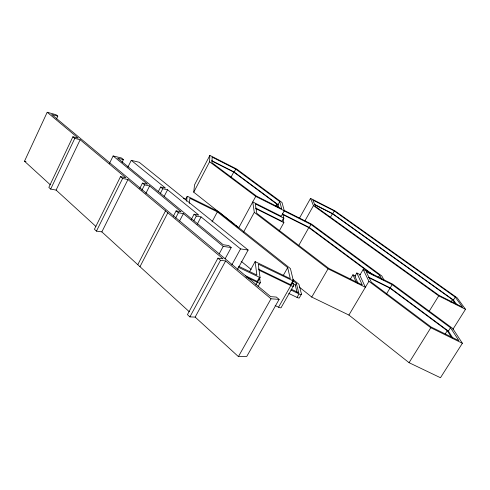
<?xml version="1.0" encoding="UTF-8"?>
<svg xmlns="http://www.w3.org/2000/svg" width="490" height="490" viewBox="0 0 490 490"><rect width="100%" height="100%" fill="white"/><g stroke="black" fill="none" stroke-linecap="round" stroke-linejoin="round"><path stroke-width="0.73" d="M234.539 224.487L193.746 192.19L209.597 161.774L209.861 155.404L236.627 169.007L282.013 202.505L284.292 210.774L281.266 216.249L252.742 201.941L254.31 212.348L243.597 232.052M193.746 192.19L194.524 184.883L209.861 155.404M185.385 199.871L187.217 196.355L187.584 196.361L218.479 211.613L290.429 268.575L293.437 281.046L258.297 264.165L260.049 277.585L238.158 267.166M189.287 203.393L189.9 198.297L217.358 211.864L287.685 267.626L290.282 278.688L255.137 261.605L249.735 271.387M186.561 201.292L187.217 196.355M50.335 184.828L24.5 161.228L47.199 112.271L56.001 114.691L57.789 116.167L56.497 118.929M47.199 112.271L78.241 138.137L72.881 136.784L48.835 187.407L50.672 189.091L56.099 190.089L95.905 226.447M50.672 189.091L74.799 138.382L72.881 136.784M56.099 190.089L80.158 139.736L74.799 138.382M109.46 163.446L113.129 155.961L121.471 157.982L123.443 159.587L122.096 162.312M80.158 139.736L125.826 177.797L120.516 176.639L94.429 229.253L96.457 231.121L101.859 231.886L189.33 311.775M127.859 167.17L131.253 160.346L139.209 162.27L248.13 250.023L237.57 269.279M96.457 231.121L122.641 178.421L127.951 179.561L223.048 258.812L217.934 258.163L187.443 314.629L189.906 316.889L195.155 317.091L238.403 356.591L246.77 356.42L279.122 299.378L276.336 297.069L270.676 296.64L51.646 114.482L57.789 116.167M101.859 231.886L127.951 179.561M139.742 188.528L142.461 183.119L147.515 184.203L113.129 155.961M141.855 190.292L144.587 184.871L149.634 185.949L181.104 211.796L176.118 210.865L173.313 216.268M145.836 193.44L149.634 185.949M158.227 191.762L160.647 187.027L165.449 188.062L131.253 160.346M160.334 193.489L162.76 188.748L167.562 189.771L198.805 215.092L194.071 214.21L191.235 219.612M164.107 196.502L167.562 189.771M137.782 264.692L165.522 210.871M139.981 266.701L167.825 212.789M175.579 218.154L178.391 212.746L183.376 213.658L223.22 246.384L231.207 247.554L225.075 258.855M179.524 221.045L183.376 213.658M193.838 220.776L196.325 216.047L201.059 216.917L240.547 248.914L248.13 250.023M197.164 224.304L201.059 216.917M230.888 177.447L233.736 172.082L211.717 160.916M278.841 207.576L278.093 204.649L234.183 172.039L235.745 169.093L212.133 157.094L211.974 162.741L256.638 196.221L281.695 208.844L279.766 201.604L235.745 169.093M212.011 221.915L217.358 211.864M219.22 253.789L223.22 246.384M189.906 316.889L220.525 260.325L225.627 260.962L271.019 298.79L279.122 299.378M209.597 161.774L255.743 196.398L238.734 227.813L235.733 225.437M195.155 317.091L225.627 260.962M231.856 264.839L240.547 248.914M275.882 206.161L276.966 204.201L233.736 172.082M278.093 204.649L279.766 201.604M282.54 213.224L283.863 218.203L282.13 221.327L255.615 208.06M279.165 231.102L283.863 222.638L282.92 219.018M245.527 275.809L257.164 281.407L259.388 277.407M255.829 284.935L257.281 282.326A3.565 1.011 29.1 0 0 260.27 282.614L259.559 277.395M260.135 277.487L257.893 281.542L257.164 281.407M258.034 286.625L260.27 282.614M299.451 218.191L310.531 198.377L334.786 210.761L457.152 297.822L465.5 309.306L452.907 329.305M304.909 220.91L313.471 205.653L310.531 198.377M298.667 245.619L308.81 227.623L282.277 214.289M373.527 275.141L309.27 227.44L310.954 224.451L283.649 210.7M283.22 275.539L287.685 267.626M238.403 356.591L271.019 298.79M258.242 269.004L290.625 284.696L292.775 280.917M275.129 305.552L278.547 307.181L290.827 285.572A3.375 0.907 29.7 0 0 293.51 285.835L292.653 282.246M293.443 280.984L291.287 284.825L290.625 284.696M330.572 217.027L332.428 213.763L314.476 204.618M456.821 304.792L453.428 300.021L332.704 213.665L334.241 210.951L312.847 200.036L315.499 206.474L439.003 295.372L462.517 307.169L455.247 297.112L334.241 210.951M293.51 285.835L281.266 307.346A3.357 0.992 29.7 0 1 278.547 307.181M297.105 292.53L295.317 285.247L296.383 283.373L293.418 281.003M288.751 293.43L297.02 297.418L299.023 293.914A3.136 0.851 29.9 0 0 301.479 294.123L299.041 284.666A3.044 0.809 29.7 0 0 298.073 283.545L292.75 279.288M301.479 294.123L299.482 297.608A3.136 0.87 29.9 0 1 297.02 297.418M328.049 268.839L365.381 287.269L359.795 275.221L363.182 269.463L392.643 284.145L452.742 328.496L462.382 343.263L440.473 377.729L409.064 362.692L348.905 315.058L311.75 297.075L328.049 268.839L254.31 212.348M350.24 279.398L352.941 274.786L355.673 276.139M360.248 274.694L356.83 272.997L354.907 276.268L358.19 283.63M348.905 315.058L368.915 281.309L363.182 269.463M378.182 277.695L379.67 275.196L310.954 224.451M386.451 294.018L389.973 288.157L368.425 277.45M452.729 337.929L448.387 331.099L390.212 287.906L392.172 284.641L366.177 271.693L371.31 282.173L431.169 327.038L458.885 340.66L450.5 327.73L392.172 284.641M429.234 311.205L438.715 295.868L465.5 309.306M409.064 362.692L430.802 327.743L462.382 343.263M450.867 302.238L452.472 299.666L332.428 213.763M453.428 300.021L455.247 297.112M445.251 333.923L447.26 330.719L389.973 288.157M448.387 331.099L450.5 327.73M24.5 161.228L25.982 161.541M123.443 159.587L117.624 158.19L223.183 244.731L228.763 245.557L231.207 247.554M246.409 277.095L257.281 282.326M291.183 289.143L298.741 292.8L296.383 283.373M290.98 290.031L299.023 293.914M238.606 266.254L256.864 275.068L255.137 261.605M259.235 270.272L290.827 285.572M369.019 277.371L390.212 287.906M255.958 208.673L283.863 222.638M283.863 218.203L255.296 203.871L256.803 213.297L328.778 268.373L362.282 284.923L356.83 272.997M283.839 210.198L311.634 224.193L381.839 275.999L384.301 280.611M255.743 196.398L284.292 210.774M282.657 214.069L309.27 227.44M211.931 160.751L234.183 172.039M314.66 204.471L332.704 213.665M313.471 205.653L438.715 295.868M308.81 227.623L370.832 273.683M368.915 281.309L430.802 327.743M299.243 287.042L311.75 297.075M292.953 283.343L295.317 285.247M160.647 187.027L162.76 188.748M194.071 214.21L196.325 216.047M241.154 261.256L251.199 269.506M142.461 183.119L144.587 184.871M176.118 210.865L178.391 212.746M120.516 176.639L122.641 178.421M217.934 258.163L220.525 260.325M452.472 299.666L455.4 303.788M447.26 330.719L451.302 337.096M379.67 275.196L381.735 279.11M352.941 274.786L356.469 282.761M276.966 204.201L277.652 206.921M183.444 198.701A3.081 0.741 27.4 0 1 185.465 199.118"/></g></svg>
